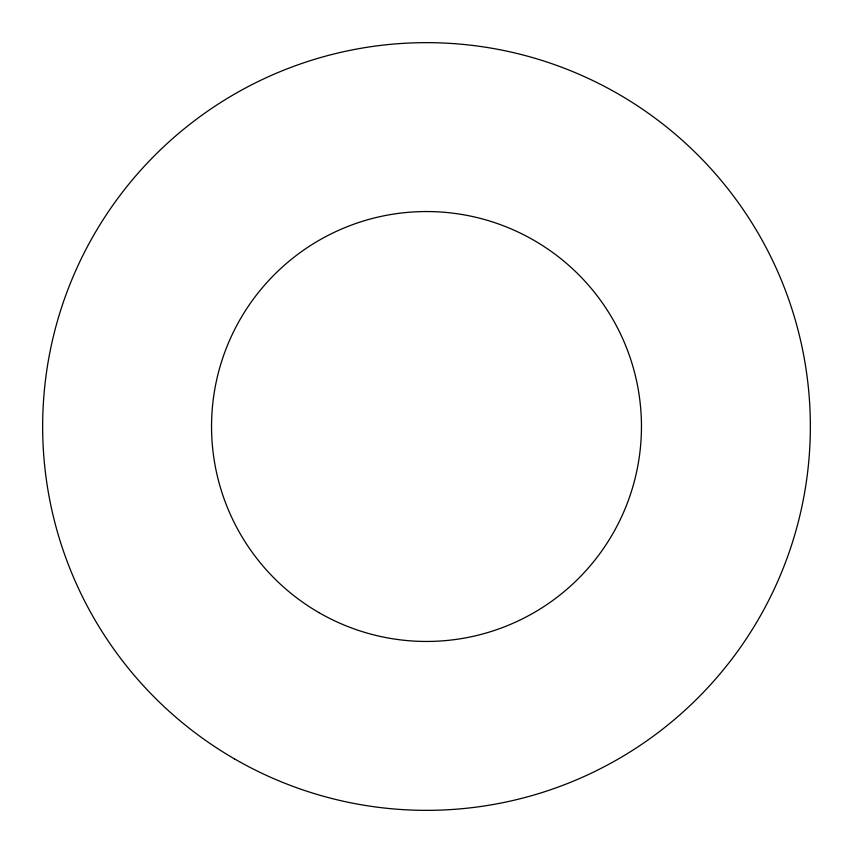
<?xml version="1.0" encoding="UTF-8"?>
<svg xmlns="http://www.w3.org/2000/svg" width="853" height="853" viewBox="0 0 853 853"><rect width="100%" height="100%" fill="white"/><g stroke="black" fill="none" stroke-linecap="round" stroke-linejoin="round"><path stroke-width="1.28" d="M234.575 758.925A383.85 383.85 0 0 0 810.35 426.5A383.85 383.85 0 0 0 234.575 94.075A383.85 383.85 0 0 0 234.575 758.925M319.022 612.657A214.956 214.956 0 0 0 641.456 426.5A214.956 214.956 0 0 0 319.022 240.343A214.956 214.956 0 0 0 319.022 612.657"/></g></svg>
